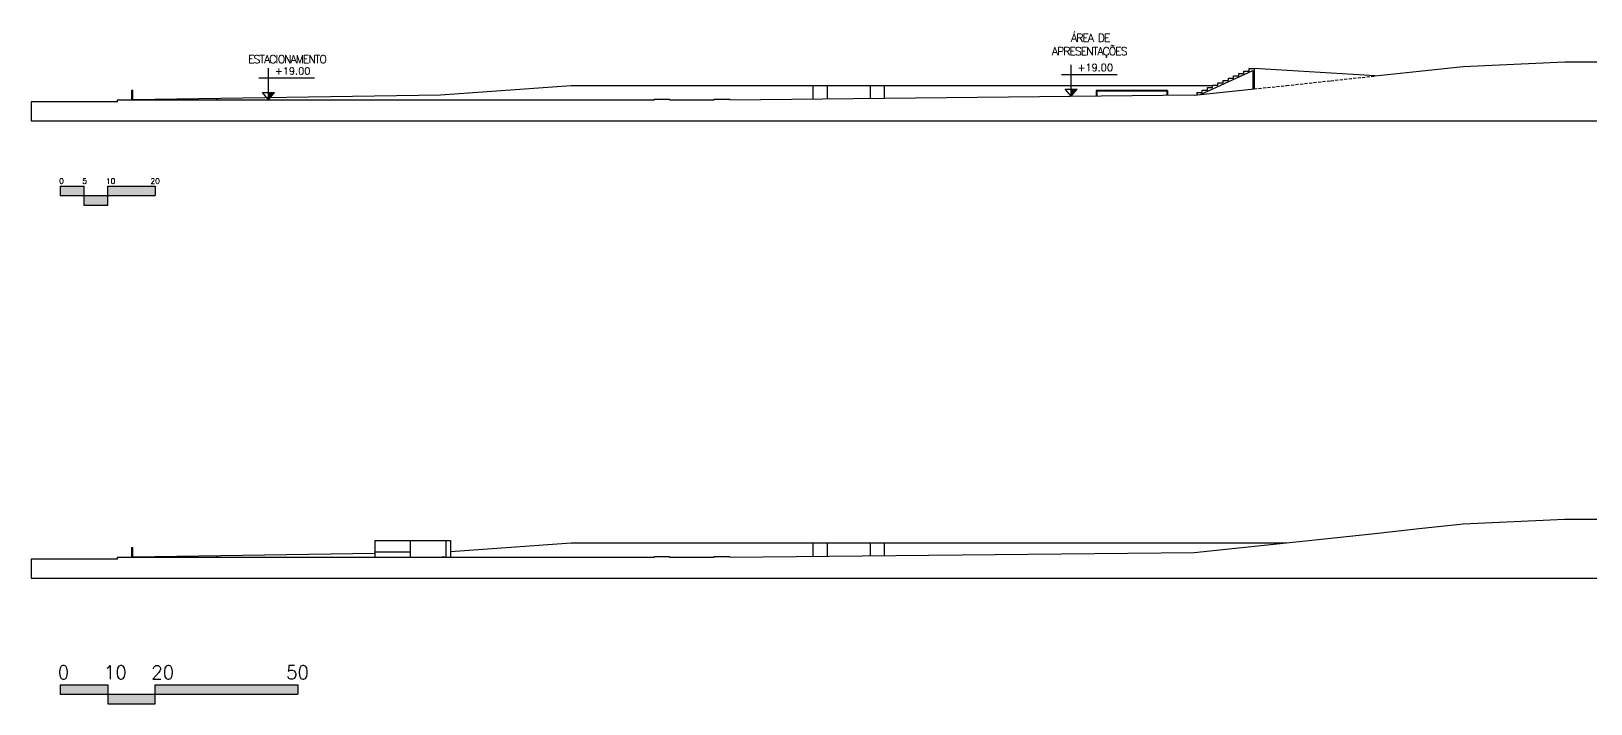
# Model space of a CAD drawing. Header units: millimetres. Extents: x 55520 to 96084, y -58491 to -49645.
# Drawn here: x 72815.7 to 73143.9, y -51142.9 to -51001.4 of the extents above; entities that cross this region are included whole.
import ezdxf
from ezdxf.enums import TextEntityAlignment as Align

# ---------------------------------------------------------------- set-up
doc = ezdxf.new("R2010")
doc.units = ezdxf.units.MM
doc.linetypes.add('HIDDEN', pattern=[9.525, 6.35, -3.175])
for name, color, linetype in [('Alvenaria Corte', 30, 'Continuous'), ('Alvenaria Vista', 40, 'Continuous'), ('ARQ-SÍMBOLOS', 2, 'Continuous'), ('ARQ-TEXTO2', 2, 'Continuous'), ('Cinza', 9, 'Continuous'), ('Linha Fina', 100, 'Continuous'), ('Pilares', 181, 'Continuous'), ('VPORTS', 7, 'Continuous')]:
    doc.layers.add(name, color=color, linetype=linetype)
doc.styles.add('ROMANS', font='romans.shx')

# ---------------------------------------------------------------- blocks, each defined once
blk = doc.blocks.new('Escala')
at = {"layer": 'Linha Fina'}
h = blk.add_hatch(color=256, dxfattribs=at)
h.dxf.hatch_style = 1
h.paths.add_polyline_path([(40663.48, -39178.74), (40663.48, -39180.74), (40673.48, -39180.74), (40673.48, -39178.74)])
h.paths.add_polyline_path([(40663.48, -39182.74), (40663.48, -39180.74), (40658.48, -39180.74), (40658.48, -39182.74)])
h.paths.add_polyline_path([(40658.48, -39180.74), (40658.48, -39178.74), (40653.48, -39178.74), (40653.48, -39180.74)])
for p, q in [((40653.48, -39178.74), (40658.48, -39178.74)), ((40653.48, -39178.74), (40653.48, -39180.74)), ((40658.48, -39178.74), (40658.48, -39180.74)), ((40663.48, -39180.74), (40663.48, -39178.74)), ((40663.48, -39178.74), (40673.48, -39178.74)), ((40673.48, -39178.74), (40673.48, -39180.74)), ((40653.48, -39180.74), (40673.48, -39180.74)), ((40658.48, -39180.74), (40658.48, -39182.74)), ((40663.48, -39182.74), (40663.48, -39180.74)), ((40658.48, -39182.74), (40663.48, -39182.74))]:
    blk.add_line(p, q, dxfattribs=at)
at = {"layer": 'ARQ-TEXTO2', "attachment_point": 1, "style": 'ROMANS'}
for s, insert, char_height in [('0', (40653.28, -39177.13), 1.12), ('5', (40658.15, -39177.13), 1.12), ('10', (40663.14, -39177.13), 1.125), ('20', (40672.49, -39177.13), 1.125)]:
    blk.add_mtext(s, dxfattribs=dict(at, insert=insert, char_height=char_height))
blk = doc.blocks.new('Nível_Fachada')
at = {"layer": 'ARQ-SÍMBOLOS'}
h = blk.add_hatch(color=1, dxfattribs=at)
h.dxf.hatch_style = 1
h.paths.add_polyline_path([(0.167, 0.202), (0, 0.202), (0, 0)])
at = {"layer": 'ARQ-SÍMBOLOS', "color": 1}
for p, q in [((0, 0), (0, 0.884)), ((-0.271, 0.613), (1.29, 0.613)), ((-0.167, 0.202), (0.167, 0.202)), ((0, 0), (-0.167, 0.202)), ((0, 0), (0.167, 0.202))]:
    blk.add_line(p, q, dxfattribs=at)
at = {"layer": 'ARQ-TEXTO2', "style": 'ROMANS'}
blk.add_attdef('NIVEL-ACABADO', text='', height=0.2, dxfattribs=at).set_placement((0.182, 0.647), align=Align.BOTTOM_LEFT)

msp = doc.modelspace()

# ---------------------------------------------------------------- hatches: boundary and pattern name
at = {"layer": 'Linha Fina'}
h = msp.add_hatch(color=256, dxfattribs=at)
h.dxf.hatch_style = 1
h.paths.add_polyline_path([(72841.845, -51138.936), (72841.845, -51140.936), (72871.845, -51140.936), (72871.845, -51138.936)])
h.paths.add_polyline_path([(72841.845, -51142.936), (72841.845, -51140.936), (72831.845, -51140.936), (72831.845, -51142.936)])
h.paths.add_polyline_path([(72831.845, -51140.936), (72831.845, -51138.936), (72821.845, -51138.936), (72821.845, -51140.936)])

# ---------------------------------------------------------------- linework, layer by layer
at = {"layer": 'Alvenaria Corte'}
for p, q in [((72836.908, -51013.816), (72837.108, -51013.816)), ((72836.908, -51015.816), (72836.908, -51013.816)), ((72837.108, -51015.816), (72837.108, -51013.816)), ((72854.771, -51015.716), (72854.871, -51015.716)), ((72854.771, -51015.716), (72854.771, -51015.816)), ((72854.871, -51015.716), (72854.871, -51015.816)), ((72836.908, -51112.06), (72836.908, -51110.06)), ((72836.908, -51110.06), (72837.108, -51110.06)), ((72837.108, -51112.06), (72837.108, -51110.06)), ((72854.771, -51111.96), (72854.771, -51112.06)), ((72854.771, -51111.96), (72854.871, -51111.96)), ((72854.871, -51111.96), (72854.871, -51112.06)), ((72902.365, -51111.96), (72902.365, -51112.06)), ((72902.365, -51111.96), (72902.465, -51111.96)), ((72902.465, -51111.96), (72902.465, -51112.06))]:
    msp.add_line(p, q, dxfattribs=at)
at = {"layer": 'Alvenaria Vista'}
for p, q in [((72888.016, -51108.56), (72888.016, -51112.06)), ((72888.016, -51108.56), (72903.983, -51108.56)), ((72895.488, -51108.56), (72895.488, -51112.06)), ((72902.961, -51108.56), (72902.961, -51112.06)), ((72903.983, -51108.56), (72903.983, -51112.06)), ((72888.016, -51110.96), (72895.488, -51110.96))]:
    msp.add_line(p, q, dxfattribs=at)
at = {"layer": 'Cinza'}
for p, q in [((72980.194, -51012.816), (72980.194, -51015.637)), ((72983.197, -51012.816), (72983.197, -51015.606)), ((72992.231, -51012.816), (72992.231, -51015.514)), ((72995.202, -51012.816), (72995.202, -51015.483)), ((72833.9, -51015.816), (72836.908, -51015.772)), ((72980.194, -51109.06), (72980.194, -51111.881)), ((72983.197, -51109.06), (72983.197, -51111.851)), ((72992.231, -51109.06), (72992.231, -51111.758)), ((72995.202, -51109.06), (72995.202, -51111.728)), ((72833.9, -51112.06), (72836.908, -51112.016)), ((72837.108, -51112.013), (72888.016, -51111.264))]:
    msp.add_line(p, q, dxfattribs=at)
for points in [[(72837.108, -51015.769), (72901.886, -51014.816), (72929.319, -51012.816), (73064.326, -51012.816)], [(72903.983, -51110.907), (72929.319, -51109.06), (73079.884, -51109.06)]]:
    msp.add_lwpolyline(points, dxfattribs=at)
at = {"layer": 'Linha Fina'}
for p, q in [((72821.845, -51138.936), (72831.845, -51138.936)), ((72821.845, -51138.936), (72821.845, -51140.936)), ((72831.845, -51138.936), (72831.845, -51140.936)), ((72841.845, -51140.936), (72841.845, -51138.936)), ((72841.845, -51138.936), (72871.845, -51138.936)), ((72871.845, -51138.936), (72871.845, -51140.936)), ((72821.845, -51140.936), (72871.845, -51140.936)), ((72831.845, -51140.936), (72831.845, -51142.936)), ((72831.845, -51142.936), (72841.845, -51142.936)), ((72841.845, -51142.936), (72841.845, -51140.936))]:
    msp.add_line(p, q, dxfattribs=at)
at = {"layer": 'Pilares'}
for p, q in [((73138.452, -51007.816), (73150.001, -51007.816)), ((73061.777, -51014.688), (73072.804, -51009.668)), ((73065.434, -51012.769), (73065.434, -51012.269)), ((73065.434, -51012.269), (73066.536, -51012.269)), ((73066.536, -51012.269), (73066.536, -51011.769)), ((73066.536, -51011.769), (73067.633, -51011.769)), ((73067.633, -51011.769), (73067.633, -51011.269)), ((73067.633, -51011.269), (73068.725, -51011.269)), ((73068.725, -51011.269), (73068.725, -51010.769)), ((73068.725, -51010.769), (73069.813, -51010.769)), ((73069.813, -51010.769), (73069.813, -51010.269)), ((73069.813, -51010.269), (73070.897, -51010.269)), ((73070.897, -51010.269), (73070.897, -51009.769)), ((73070.897, -51009.769), (73071.977, -51009.769)), ((73071.977, -51009.769), (73071.977, -51009.269)), ((73071.977, -51009.269), (73073.054, -51009.269)), ((73072.804, -51009.668), (73072.804, -51013.568)), ((73073.054, -51009.269), (73073.054, -51013.541)), ((73098.493, -51010.814), (73073.054, -51009.269)), ((72962.723, -51015.816), (73060.42, -51014.816)), ((73039.828, -51013.873), (73039.828, -51015.027)), ((73054.826, -51013.873), (73039.828, -51013.873)), ((73054.676, -51014.023), (73039.978, -51014.023)), ((73039.978, -51014.023), (73039.978, -51015.025)), ((73054.676, -51014.023), (73054.676, -51014.875)), ((73054.826, -51013.873), (73054.826, -51014.873)), ((73060.967, -51014.269), (73060.967, -51014.769)), ((73060.967, -51014.269), (73062.093, -51014.269)), ((73062.093, -51014.269), (73062.093, -51013.769)), ((73062.093, -51013.769), (73063.213, -51013.769)), ((73063.213, -51013.769), (73063.213, -51013.269)), ((73063.213, -51013.269), (73064.326, -51013.269)), ((73064.326, -51013.269), (73064.326, -51012.769)), ((73064.326, -51012.769), (73065.434, -51012.769)), ((72833.9, -51016.226), (72815.737, -51016.226)), ((72815.737, -51016.226), (72815.737, -51020.226)), ((72833.9, -51015.816), (72946.912, -51015.816)), ((72833.9, -51016.226), (72833.9, -51015.816)), ((72946.912, -51015.716), (72950.01, -51015.716)), ((72946.912, -51015.816), (72946.912, -51015.716)), ((72950.01, -51015.816), (72950.01, -51015.716)), ((72950.01, -51015.816), (72959.465, -51015.816)), ((72959.465, -51015.716), (72962.723, -51015.716)), ((72959.465, -51015.816), (72959.465, -51015.716)), ((72962.723, -51015.816), (72962.723, -51015.716)), ((72815.737, -51020.226), (73470.397, -51020.226)), ((73138.452, -51104.06), (73150.001, -51104.06)), ((72833.9, -51112.47), (72815.737, -51112.47)), ((72815.737, -51112.47), (72815.737, -51116.47)), ((72833.9, -51112.06), (72946.912, -51112.06)), ((72833.9, -51112.47), (72833.9, -51112.06)), ((72946.912, -51112.06), (72946.912, -51111.96)), ((72946.912, -51111.96), (72950.01, -51111.96)), ((72950.01, -51112.06), (72950.01, -51111.96)), ((72950.01, -51112.06), (72959.465, -51112.06)), ((72959.465, -51112.06), (72959.465, -51111.96)), ((72959.465, -51111.96), (72962.723, -51111.96)), ((72962.723, -51112.06), (73060.42, -51111.06)), ((72962.723, -51112.06), (72962.723, -51111.96)), ((72815.737, -51116.47), (73470.397, -51116.47))]:
    msp.add_line(p, q, dxfattribs=at)
for points in [[(73098.475, -51010.816), (73107.77, -51009.816), (73117.066, -51008.816), (73138.452, -51007.816)], [(73060.42, -51014.824), (73070.471, -51013.816), (73073.054, -51013.541)], [(73060.42, -51111.069), (73070.471, -51110.06), (73079.884, -51109.06), (73089.179, -51108.06), (73098.475, -51107.06), (73107.77, -51106.06), (73117.066, -51105.06), (73138.452, -51104.06)]]:
    msp.add_lwpolyline(points, dxfattribs=at)
at = {"layer": 'Pilares', "color": 1, "linetype": 'HIDDEN', "ltscale": 0.1}
msp.add_lwpolyline([(73073.054, -51013.541), (73079.884, -51012.816), (73089.179, -51011.816), (73098.493, -51010.814)], dxfattribs=at)

# ---------------------------------------------------------------- block references
at = {"layer": 'ARQ-SÍMBOLOS', "xscale": 7.5, "yscale": 7.5, "zscale": 7.5}
for p in [(73034.536, -51015.081), (72865.652, -51015.816)]:
    msp.add_blockref('Nível_Fachada', p, dxfattribs=at).add_auto_attribs({'NIVEL-ACABADO': '+19.00 '})
at = {"layer": 'VPORTS'}
msp.add_blockref('Escala', (32168.361, -11855.227), dxfattribs=at)

# ---------------------------------------------------------------- texts
at = {"layer": 'ARQ-TEXTO2', "attachment_point": 1, "style": 'ROMANS'}
for s, insert, char_height, width in [('\\pi2.44656;{\\T0.85;ÁREA DE \\P\\pi-1.57531;APRESENTAÇÕES}', (73032.074, -51001.949), 1.68413, 14.22), ('\\pi-1.84196;{\\T0.85;ESTACIONAMENTO}', (72863.19, -51006.437), 1.68413, 14.22), ('50', (72869.363, -51134.906), 2.8125, 13.16064)]:
    msp.add_mtext(s, dxfattribs=dict(at, insert=insert, char_height=char_height, width=width))
for s, insert, char_height in [('0', (72821.335, -51134.906), 2.812), ('10', (72831.021, -51134.906), 2.8125), ('20', (72840.994, -51134.906), 2.8125)]:
    msp.add_mtext(s, dxfattribs=dict(at, insert=insert, char_height=char_height))

doc.saveas('drawing.dxf')
